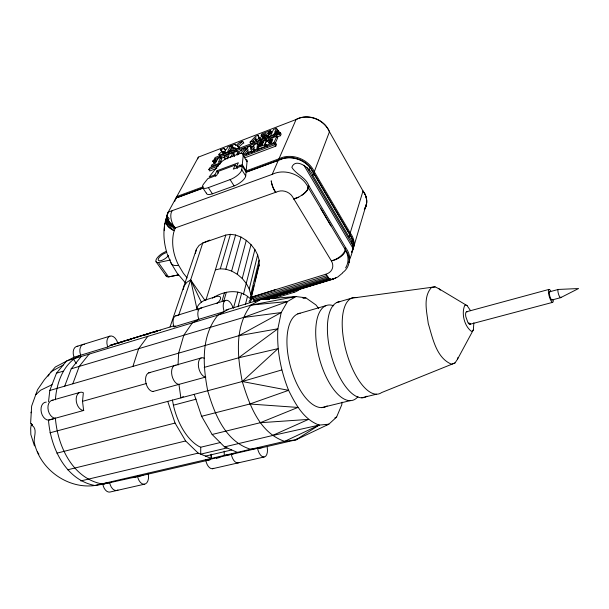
<?xml version="1.0" encoding="UTF-8"?>
<svg xmlns="http://www.w3.org/2000/svg" width="609" height="609" viewBox="0 0 609 609"><rect width="100%" height="100%" fill="white"/><g stroke="black" fill="none" stroke-linecap="round" stroke-linejoin="round"><path stroke-width="0.91" d="M172.423 400.014L173.398 405.198A50.182 27.702 76.2 0 0 198.816 446.351L200.734 447.227L200.719 454.147L227.005 447.942M237.221 153.179L237.206 155.089L239.504 152.311L237.221 153.179L238.127 154.633M342.129 402.146L341.748 404.833L336.571 417.119L328.83 424.199L295.928 439.827L284.647 441.365C259.411 432.862 249.378 404.726 242.26 381.516C237.358 356.303 234.343 326.782 250.969 305.094L261.04 299.339L296.02 296.553L305.802 297.816L315.904 304.911L318.705 308.458M251.547 149.205L251.601 147.507L250.71 146.046L247.528 147.256L242.595 153.902M262.38 447.615L250.649 449.275C225.315 441.525 214.528 413.953 207.699 390.734C202.843 365.628 200.704 336.122 217.976 315.089L228.52 309.235M250.71 146.046L250.588 149.426L254.387 144.645L257.584 143.435L258.482 144.904L257.774 150.514M248.784 153.902L247.878 152.433L248.008 149.403L245.123 153.476L242.816 154.343M178.041 365.05L178.62 353.159L183.789 335.254L192.337 322.854L198.854 319.306L198.587 318.636A9.188 4.91 73.2 0 1 201.716 308.055M30.587 423.75L31.638 406.104L37.545 389.707L44.465 379.582L55.32 367.006L74.085 357.194L107.785 346.963L112.627 344.488M206.436 193.045A10.208 3.707 -32.7 0 0 212.389 193.814L234.115 185.912A10.315 3.783 -32.2 0 0 245.709 175.971L246.074 172.103L242.154 165.838L233.277 169.142L235.31 165.016L237.145 167.932M351.713 251.677A22.876 18.118 18 0 0 350.221 232.927L314.282 171.753A23.743 19.45 22.8 0 0 278.975 158.812L246.181 170.916L247.048 161.682A8.351 2.984 -32 0 0 246.203 159.649M104.733 483.927L94.905 485.502C65.369 479.907 50.539 447.409 48.484 420.103L83.623 410.481L82.527 401.323L83.342 392.775L82.854 392.493A9.341 6.067 75.8 0 0 76.178 398.979A9.341 6.067 75.8 0 0 82.192 410.222L83.836 410.519M32.368 425.63L31.858 424.237L32.368 425.63C37.575 429.284 33.693 436.919 34.218 442.05C39.593 469.067 67.629 489.339 94.905 485.502L284.647 441.365L319.154 425.097L328.83 424.199L326.188 425.013M245.709 175.971L241.758 169.675L242.154 165.838M246.181 170.916L242.275 164.658L243.212 155.501A8.381 2.946 -32 0 0 238.241 154.123L227.69 158.119A8.336 2.916 -32.2 0 0 218.837 164.696L209.108 177.029L214.886 174.874L216.994 170.756L238.347 162.763L236.338 166.874L237.259 168.343M55.411 399.778C56.546 382.521 63.793 362.393 80.731 355.176L80.464 354.552A8.648 5.511 73.3 0 1 84.484 344.268M48.53 401.727L49.801 390.468L56.485 373.18L66.647 360.916L250.969 305.094L296.02 296.553L287.509 301.516L243.265 317.533L71.215 368.795L64.691 386.159M164.902 223.267C162.968 233.186 164.004 243.425 166.95 253.039M257.584 143.435L256.869 149.038L253.74 150.217L254.646 151.694M174.303 230.666C169.576 228.923 164.156 223.998 166.234 218.486M349.49 259.404C353.022 252.332 354.613 243.455 349.018 236.855L312.851 175.506C311.207 168.99 295.723 156.84 291.84 167.308C296.111 174.6 305.984 177.31 308.908 185.89L345.661 247.734C348.751 251.814 350.837 257.462 349.071 262.509L348.698 262.73L348.645 262.251M265.242 144.82L266.902 146.754L266.422 146.602C262.159 140.862 273.19 137.474 276.851 136.218L277.742 137.71L275.177 143.397M253.74 150.217L254.364 146.99L250.977 151.26L247.878 152.433M259.114 260.127L259.175 264.991L250.809 299.719L250.763 294.528L259.114 260.127L257.653 254.874L254.897 249.583L251.015 244.628L246.28 240.357L241.012 237.076L235.584 235.013L230.392 234.328L225.787 235.066L202.759 243.021L199.059 245.412L196.532 248.959L170.04 326.995M250.505 299.62L253.854 285.758M254.965 281.137L257.645 270.053M356.775 297.656A49.809 20.295 74.8 0 0 345.851 350.008A49.809 20.295 74.8 0 0 381.531 392.607L454.969 362.972L457.519 359.203L473.383 329.773L473.848 322.762M250.763 294.528L249.248 289.001L257.653 254.874M254.897 249.583L243.433 294.353M245.358 304.622L247.505 296.339C236.901 288.521 222.78 291.452 212.427 298.159M249.248 289.001L246.341 283.52L242.237 278.473L251.015 244.628M457.519 359.203L457.96 357.491M269.452 136.941L268.31 135.031L264.443 138.129L259.746 139.263L260.812 137.139L265.699 133.584L261.154 135.335L261.916 136.599M183.202 289.618L184.169 285.964L186.796 282.325L190.663 279.889L202.759 243.021L209.755 240.106M195.344 253.413L196.296 249.85M237.997 306.822L241.628 293.226M242.237 278.473L237.213 274.21L246.28 240.357M233.43 308.268L237.83 292.122M237.213 274.21L231.626 271.035L241.012 237.076M205.842 300.366L215.38 269.863L220.306 268.782L225.848 269.186L235.584 235.013M223.731 301.295L226.335 292.236M222.102 300.831L224.447 292.739M220.306 268.782L230.392 234.328M353.783 246.653L366.291 204.358M215.38 269.863L225.787 235.066M351.949 242.253L352.687 239.786L349.764 234.404L310.171 167.513A23.789 19.465 22.8 0 0 278.374 160.197L246.074 172.103M352.291 251.684L352.847 248.069L303.937 165.313M349.018 236.855L349.764 234.404M350.221 232.927L363.017 190.998L329.454 131.78A22.464 18.97 23.3 0 0 296.088 119.516L198.405 157.114L176.793 196.532A79.893 62.263 23.6 0 0 175.75 199.166M203.094 187.945L176.031 197.925L168.259 212.092L165.389 221.151A81.522 62.681 23.4 0 0 164.795 224.569M165.739 220.625L167.148 216.18M165.793 221.767L167.437 216.576M166.044 222.924L167.901 217.093M166.501 224.082L168.015 219.316M257.866 269.132L259.175 264.991M167.148 225.223L168.822 219.978M167.977 226.32L169.538 221.44M168.982 227.37L170.421 222.886L175.179 227.964L278.336 191.363A10.871 8.747 22.5 0 1 292.358 196.494L331.326 260.835A13.124 10.193 18.3 0 1 325.975 274.202L250.984 297.207M170.132 228.345L171.441 224.279M171.418 229.228L172.591 225.604M172.811 230.004L173.839 226.845M132.907 366.397L138.639 348.706L147.789 336.343M167.094 215.776C165.016 221.295 170.459 226.213 175.179 227.964L173.664 232.623A69.266 52.907 23.3 0 0 178.612 265.326L183.309 273.159L187.108 277.902M30.975 412.833L31.242 412.126M178.643 315.348L190.663 279.889L205.027 300.496M219.796 156.071L219.088 153.986L222.452 151.268L221.432 151.207L220.656 149.738L224.158 148.39L225.322 150.225M72.806 383.807L79.239 366.397L89.135 354.111M266.377 144.714L266.141 146.305M293.652 198.838L298.593 197.156L301.767 195.245A11.944 4.803 -31.2 0 0 308.268 187.587L308.908 185.89L308.215 186.088M314.282 171.753L329.454 131.78A22.061 18.635 23.3 0 0 296.088 119.516L278.975 158.812L279.683 159.923L282.591 158.705A22.343 18.3 22.8 0 1 311.542 169.317L349.048 233.331M312.851 175.506L313.742 173.162M309.265 169.858L310.171 167.513M249.766 302.574L252.644 297.854L255.156 301.798M268.828 141.927L268.736 143.13L271.241 142.498L272.862 138.951L270.031 140.298L268.828 141.927L269.726 143.412L272.033 141.113L271.142 139.628M172.271 210.638A11.411 6.006 69.6 0 0 175.179 227.964C170.474 224.729 164.643 217.946 168.259 212.092L272.2 174.38L278.374 160.197M244.97 157.731L275.778 146.152L276.516 144.508L275.618 143.008L243.105 155.28M276.92 137.063L280.444 135.723L281.168 134.125L280.285 132.64L215.167 157.48L214.322 159.086L279.561 134.239L280.285 132.64M244.057 156.262L274.88 144.653L275.618 143.008M266.004 145.262L273.913 142.712L276.851 136.218M278.998 131.833L278.343 133.272L276.851 134.109M276.235 132.26L277.384 129.74M277.651 130.174L276.516 128.271L273.54 129.412L270.571 135.837L273.022 134.901L277.468 131.795L278.123 130.356L279.257 132.275M276.516 128.271L274.59 132.465L278.123 130.356M257.531 144.432L263.583 142.118L263.141 143.077L259.305 144.531L258.833 145.521L262.677 144.067L262.312 144.843L258.17 146.411L257.676 147.454L258.574 148.931L265.212 146.426L265.966 144.805M257.676 147.454L264.314 144.942L266.575 140.078L267.465 141.554M259.335 143.732L259.853 142.635L266.575 140.078M261.154 135.335L261.824 133.911L270.571 130.554L271.705 132.45M364.502 209.389C367.136 205.18 367.478 199.76 365.446 195.245M232.577 156.711L233.803 154.267L232.904 152.821L224.774 155.919L223.96 157.51L224.866 158.949L228.169 157.693M230.446 157.701L232.904 152.821M227.248 158.903L228.915 155.63L223.96 157.51M228.634 152.897L231.458 147.348M231.724 147.774L230.567 145.924L227.324 152.258L220.823 154.709L219.012 154.838M220.481 161.294L221.745 158.842L220.839 157.411L217.695 158.614L215.144 163.501L211.932 164.719L211.079 166.341L220.709 162.702L221.547 161.081L218.311 162.306L220.839 157.411M214.817 159.969L214.391 160.776L213.356 161.096L213.569 160.449L214.817 159.969L215.601 161.202M364.814 208.796C368.163 203.223 366.877 195.969 363.017 190.998L365.111 194.499M216.804 168.32L209.762 170.969L208.841 169.53L209.709 167.878L220.252 163.897M473.383 329.773L472.569 331.014L471.48 331.395C464.294 326.043 461.249 313.566 464.728 305.36L465.832 305.063L467.126 305.665L470.559 310.674M268.31 135.031L265.433 136.013C257.097 141.159 269.81 132.084 270.571 130.554M246.508 154.26L247.947 152.227M50.486 372.822L51.384 371.566L63.321 364.936M268.638 137.261L269.193 136.5M48.081 376.141L49.139 374.702M254.136 149.883L251.882 152.737L250.977 151.26M36.395 393.696L36.007 394.571L40.559 390.24L52.039 384.69M71.215 368.795L81.203 356.509M240.898 150.644L241.933 149.388L245.221 148.139L246.12 149.593L242.557 153.59M251.997 298.631L252.644 297.854M256.191 139.705L253.862 142.491L250.938 143.602M251.205 144.036L250.055 142.156L252.971 141.037L255.894 137.55L255.963 139.895L257.112 141.783M240.464 153.468L245.221 148.139M214.383 162.283L215.304 162.207M250.055 142.156L255.468 136.355L258.026 135.373L260.279 140.42M342.654 272.977L337.721 277.026L332.56 279.341L267.518 299.08M222.688 152.189L222.369 152.988L224.828 152.174L225.497 150.887L222.688 152.189L223.465 153.422M242.694 141.265L237.518 145.909L239.223 147.721L235.713 149.053L234.884 147.789L232.128 150.423L228.679 151.74L233.422 147.447L231.61 145.521L235.135 144.166L236.132 145.414L239.162 142.62L242.694 141.265L243.844 143.13M234.122 150.811L235.774 149.228M258.787 448.445L295.928 439.827L297.337 438.549M243.577 142.704L238.408 147.34L239.55 148.558M268.402 134.992L271.447 132.016L269.696 132.686M332.56 279.341L333.519 278.739C330.367 281.305 327.231 276.722 325.975 274.202M204.19 367.402L238.507 357.833L277.871 328.784L281.198 312.554L287.509 301.516L250.969 305.094M335.947 277.833L332.149 279.447A11.373 4.956 71.1 0 1 329.56 278.579L225.81 310.057M295.928 439.827L319.154 425.097C303.701 419.449 295.51 404.231 288.605 390.331C280.787 370.797 276.653 349.855 277.871 328.784L238.895 335.696L49.801 390.468M238.895 335.696L281.198 312.554L243.265 317.533M183.324 396.573L180.881 397.89L178.939 384.378M177.112 315.652A9.074 5.047 73.2 0 0 173.786 326.173L174.052 326.835L175.559 326.036M166.211 251.327L162.131 253.466A9.105 3.502 -34.4 0 0 156.14 259.662A9.105 3.502 -34.4 0 0 158.393 262.578L168.526 276.897L178.536 274.895L168.526 276.897A9.051 3.608 -34.6 0 1 165.96 275.276M334.866 417.896L336.571 417.119M212.13 434.483L224.523 446.892L272.314 435.572L308.466 419.403L260.233 422.722L212.13 434.483L201.602 416.297L194.195 394.335M260.233 422.722L297.885 407.436L249.797 404.018L201.602 416.297M230.567 145.924L227.431 147.134C227.378 149.06 224.683 151.489 224.158 148.39M255.963 139.895L258.992 138.738L260.142 140.633M256.853 141.349L259.876 140.192L258.909 136.827M215.228 160.51L217.87 159.505M220.519 158.5L224.043 157.16M241.666 150.461L237.251 152.037L237.266 151.161L233.917 152.44L234.457 156.627M245.191 149.121L247.84 148.116M250.482 147.112L254.006 145.772M266.346 141.082L268.988 140.078M208.841 169.53L218.524 165.884M235.31 165.016L218.844 171.175L216.735 175.301L207.859 178.612L203.809 183.735A10.239 3.654 -32.7 0 0 208.354 187.618L212.389 193.814M236.338 166.874L242.275 164.658M203.33 186.735L176.793 196.532L177.493 197.582L202.706 188.295M247.102 171.928L278.8 160.251M208.354 187.618L230.103 179.609A10.345 3.738 -32.2 0 0 241.758 169.675M454.969 362.972L451.574 364.205C436.211 358.001 432.588 337.706 428.256 323.493C426.81 311.877 422.813 297.047 431.53 287.402L435.077 286.847L439.104 288.872L467.126 305.665M249.797 404.018L288.605 390.331L242.26 381.516L49.908 432.824M307.553 187.838L308.268 187.587L345.158 249.492A23.34 18.247 18 0 1 342.837 272.497M250.299 297.831L275.344 289.732M76.437 346.491L109.94 336.138A8.77 5.382 73.3 0 1 117.666 342.677M175.788 315.797L225.68 300.382M250.984 298.783L326.82 275.58L328.632 277.795L253.618 300.663M253.062 299.582L327.619 276.829M307.667 188.036L308.39 187.816L308.116 188.782A11.944 5.009 -28.9 0 1 301.805 195.306L301.767 195.245M157.914 330.618L111.31 345.158L157.914 330.618L160.57 330.352M109.94 345.303L174.052 325.8M116.669 343.697L122.942 341.786M126.527 340.697L131.004 339.342M144.447 335.254L148.923 333.892M152.509 332.803L156.985 331.441M264.04 299.323L330.245 279.211M174.052 326.835L224.279 311.587L224.013 310.91A9.302 4.758 73.2 0 1 225.642 300.389A9.302 4.758 73.2 0 1 232.95 307.591M268.615 298.463L333.184 278.869M265.768 299.339L331.075 279.516M300.138 289.039A9.691 4.537 -32.5 0 1 293.881 292.411L272.862 298.775L271.835 297.207M56.485 373.18L63.252 371.163M281.716 369.96L242.26 381.516L278.008 348.63L238.507 357.833M297.763 313.894L325.693 305.741M337.074 302.414L351.477 298.212L435.077 286.847M51.552 400.448L79.657 392.47M148.68 372.868L201.16 357.963M82.527 401.323L146.183 383.579M152.935 391.503L205.644 377.07M54.757 418.482L48.697 420.134L47.015 419.867A9.165 6.235 76.2 0 1 41.001 410.017A9.165 6.235 76.2 0 1 46.261 402.092M466.563 311.762L549.036 289.397M549.699 291.764L558.278 289.45L578.55 288.537L560.584 297.694L551.982 299.986M469.935 324.285L552.645 302.353M173.398 405.198L196.144 399.184M56.888 453.172L175.057 423.065L185.638 440.954L198.191 453.126L211.293 458.432L211.277 454.207M470.369 323.699L468.724 322.922M67.607 469.805L185.638 440.954M321.621 407.619L350.129 400.646M361.754 397.806L376.453 394.213M111.219 344.823L113.982 344.511M200.734 447.227L220.61 442.469M80.784 480.927L198.191 453.126M345.014 247.886L345.661 247.734L344.945 250.512A11.533 5.321 -31.1 0 1 331.326 260.835A11.518 5.633 -27.1 0 0 345.501 250.2L346.521 252.187A25.951 20.287 18.3 0 1 345.592 267.907M205.522 456.095L231.709 449.952M104.52 483.538L108.79 482.549M102.875 484.224L142.978 475.324M257.561 448.293L205.796 460.32L210.044 459.688M132.815 477.684L206.306 460.625M208.141 460.198L209.976 459.772M216.34 458.295L219.971 457.458M144.341 484.224L109.727 492.087A8.838 5.626 80.2 0 1 103.332 486.195L102.814 483.942M212.427 468.74L264.055 457.009M272.314 435.572L319.154 425.097M158.393 262.578L170.482 259.982M111.561 482.343L101.787 483.904C72.227 478.149 57.55 445.537 55.404 418.208M233.003 454.147L224.241 455.418L224.203 451.178M178.612 265.326C176.085 265.752 172.522 265.92 171.144 263.271L167.193 253.892M303.023 298.037L305.802 297.816L303.008 297.915M261.04 299.339L269.429 299.057M55.617 418.238L53.942 417.964A9.196 6.204 76.1 0 1 47.936 408.076A9.196 6.204 76.1 0 1 53.143 400.136M213.005 161.339L213.15 161.37A1.218 0.419 -32.4 0 0 214.916 160.342A1.218 0.419 -32.4 0 0 213.987 160.144A1.218 0.419 -32.4 0 0 213.005 161.339L214.063 162.801A1.218 0.419 -32.4 0 0 215.731 161.887M153.133 391.549L151.565 391.206A9.675 5.709 75.3 0 1 145.589 380.694A9.675 5.709 75.3 0 1 150.141 372.601M179.137 384.424L177.592 384.066A9.805 5.565 75.2 0 1 171.639 373.386A9.805 5.565 75.2 0 1 176.001 365.255M205.834 377.116L204.335 376.735A9.942 5.405 75 0 1 198.328 364.654A9.942 5.405 75 0 1 204.053 358.138L204.51 358.45M225.848 269.186L231.626 271.035M224.523 446.892L237.358 452.365M172.636 225.962L175.179 227.964A11.891 7.361 45 0 1 168.259 212.092M247.505 296.339L251.441 299.567M185.616 283.109L176.922 272.847L171.54 263.941M439.104 288.872L440.322 290.135M232.501 146.952L233.711 148.238M156.056 261.741L166.166 275.999M37.339 451.901L38.907 454.185M364.38 193.076L364.684 193.533A21.68 17.737 17.9 0 1 364.281 209.283M202.546 187.45L206.573 193.609M349.459 233.97L350.7 235.896A21.528 17.052 18 0 1 352.542 241.126M214.886 174.874L215.814 176.321M213.15 161.37L214.063 162.801M216.994 170.756L218.532 173.154M292.86 290.82L293.881 292.411M230.103 179.609L234.115 185.912M73.331 358.891L76.315 363.588M219.369 154.99L220.153 156.224M218.905 154.503L219.689 155.737M224.173 151.39L224.949 152.623M223.297 151.793L224.074 153.026M222.985 151.976L223.762 153.202M220.656 149.738L221.813 151.572M239.809 165.092L240.776 166.645M234.884 147.789L236.49 150.301M231.61 145.521L232.767 147.378M237.518 145.909L238.675 147.774M243.212 155.501L247.048 161.682M235.135 144.166L235.904 145.406M252.971 141.037L254.128 142.925M259.601 138.936L260.515 140.527M266.689 145.246L267.587 146.731M265.159 144.386L266.422 146.602M264.314 144.942L265.212 146.426M260.781 139.4L261.55 140.664M260.142 139.423L260.911 140.687M269.201 141.235L270.091 142.719M265.524 137.581L266.293 138.852M264.055 135.99L264.816 137.253M264.443 138.129L265.212 139.4M263.294 136.583L264.055 137.847M262.882 136.979L263.651 138.243M268.341 132.899L269.483 134.802M273.913 142.712L274.811 144.211M274.88 144.653L275.778 146.152M270.503 139.956L271.401 141.44M267.754 135.792L268.516 137.063M270.031 140.298L270.921 141.783M267.13 136.439L267.891 137.71M269.597 140.709L270.487 142.186M270.282 130.973L271.416 132.876M269.916 131.422L271.051 133.325M268.972 132.359L270.114 134.262M275.976 132.633L277.118 134.551M274.796 133.394L275.557 134.673M273.837 134.132L274.606 135.411M279.561 134.239L280.444 135.723M277.468 131.795L278.61 133.721M306.791 167.414L352.664 245.138M320.852 208.704L330.915 225.878M168.533 217.687L169.188 218.821M201.313 302.163L190.663 279.889L197.171 310.011M74.085 357.194L73.818 356.569A8.617 5.542 73.3 0 1 77.883 346.3M107.785 346.963L107.519 346.323A8.77 5.382 73.3 0 1 109.902 336.153M167.734 401.4L175.057 423.065M34.454 445.917L30.831 434.514L30.686 428.15L31.402 423.651L31.782 424.975M258.026 135.373L258.992 138.738M170.931 262.502L171.144 263.271M257.485 447.988L258.087 450.416A9.538 4.842 77.9 0 0 264.641 456.879A9.538 4.842 77.9 0 0 267.206 447.242M231.275 454.078L231.862 456.484A9.424 4.986 78.2 0 0 239.154 462.505M205.728 460.016L206.299 462.391A9.302 5.123 78.5 0 0 213.698 468.298M137.489 475.88L138.03 478.172A8.99 5.466 79.6 0 0 145.452 483.896A8.99 5.466 79.6 0 0 148.071 473.254M109.65 482.351L110.176 484.612A8.869 5.595 80.1 0 0 117.948 490.07M211.064 454.717L211.293 458.432M249.043 301.577A14.334 10.619 20.6 0 1 252.233 298.045M216.911 303.48A7.757 3.403 -34.5 0 0 220.58 297.793A7.757 3.403 -34.5 0 0 216.02 296.644L205.971 299.788A7.727 3.365 -34.7 0 0 198.869 304.546A7.727 3.365 -34.7 0 0 197.849 309.364M327.147 405.914A48.568 22.069 75.1 0 1 291.003 368.46A48.568 22.069 75.1 0 1 300.13 313.193M357.97 396.634A49.215 21.163 75 0 1 319.291 358.107A49.215 21.163 75 0 1 333.74 305.817M366.953 396.177A49.474 20.782 74.9 0 1 331.73 357.118A49.474 20.782 74.9 0 1 339.693 301.706M553.276 300.267A6.729 1.66 74 0 1 550.939 300.633A6.729 1.66 74 0 1 548.382 291.467A6.729 1.66 74 0 1 550.742 291.148M560.942 297.063A4.286 1.028 73.9 0 1 558.56 294.254A4.286 1.028 73.9 0 1 558.582 289.557M552.355 299.346A4.263 1.051 74 0 1 549.942 296.56A4.263 1.051 74 0 1 550.011 291.871M470.407 323.973A6.493 2.071 74.3 0 1 467.994 322.717L465.824 316.733A6.493 2.071 74.3 0 1 467.149 311.892M168.472 255.422A6.417 2.466 -34.4 0 1 161.042 260.629A6.417 2.466 -34.4 0 1 158.88 257.873A6.417 2.466 -34.4 0 1 166.318 252.674M164.308 230.674A81.522 62.681 23.4 0 1 164.499 227.172M272.2 174.38A24.253 19.617 22.6 0 1 308.268 187.587M298.593 197.156A11.944 4.803 -31.2 0 1 293.782 199.067M197.704 158.827A75.767 61.037 24 0 1 198.405 157.114M174.669 201.45A80.038 62.301 23.5 0 1 176.031 197.925M352.687 239.786A22.914 18.125 18 0 1 351.751 252.392M275.892 192.345A11.974 5.344 69.1 0 1 271.538 182.517L271.218 180.82A11.99 5.253 70.3 0 0 275.649 192.444M269.543 299.232A9.599 4.438 -33.1 0 1 268.668 299.095M216.195 161.256A1.545 0.533 -32.4 0 1 214.574 162.824A1.545 0.533 -32.4 0 1 213.797 162.276M213.919 162.77A1.218 0.419 -32.4 0 1 214.025 162.23M213.767 160.822L214.17 160.601L213.767 160.822M213.493 161.461A1.545 0.533 -32.4 0 0 215.289 159.832A1.545 0.533 -32.4 0 0 213.127 160.609A1.545 0.533 -32.4 0 0 213.493 161.461"/></g></svg>
